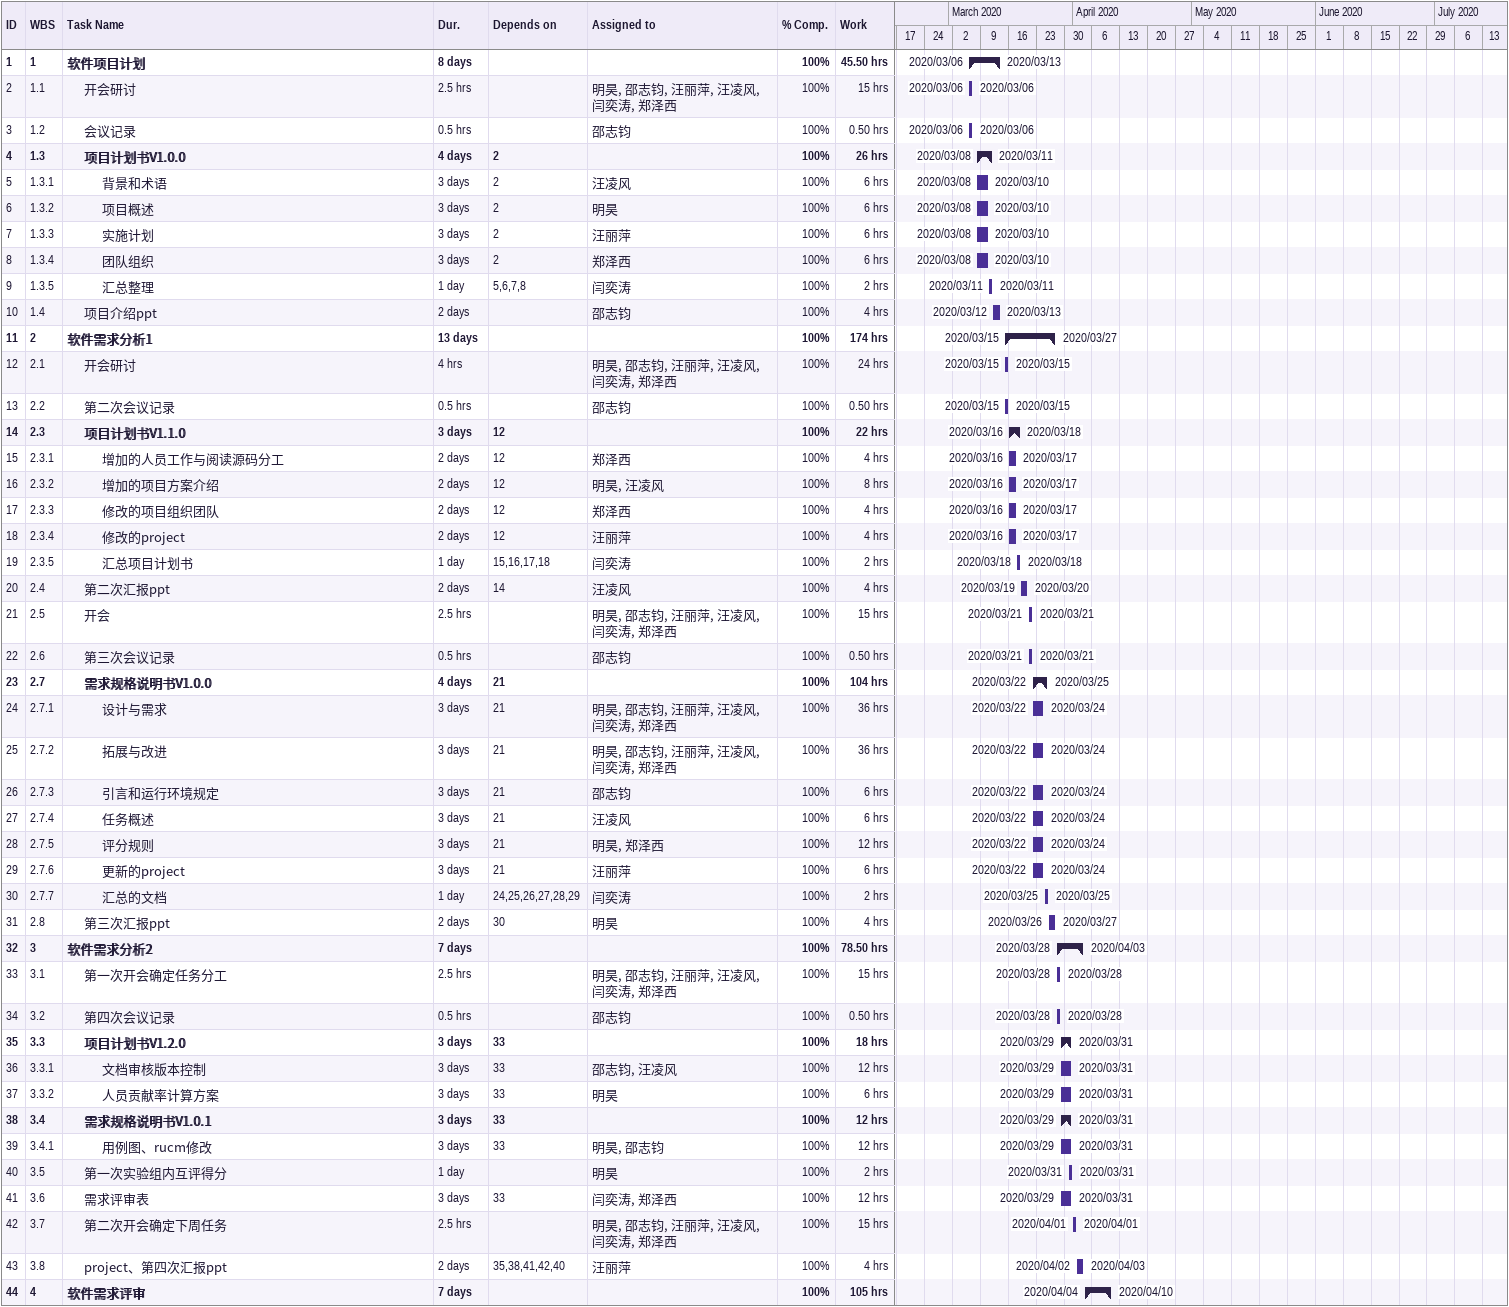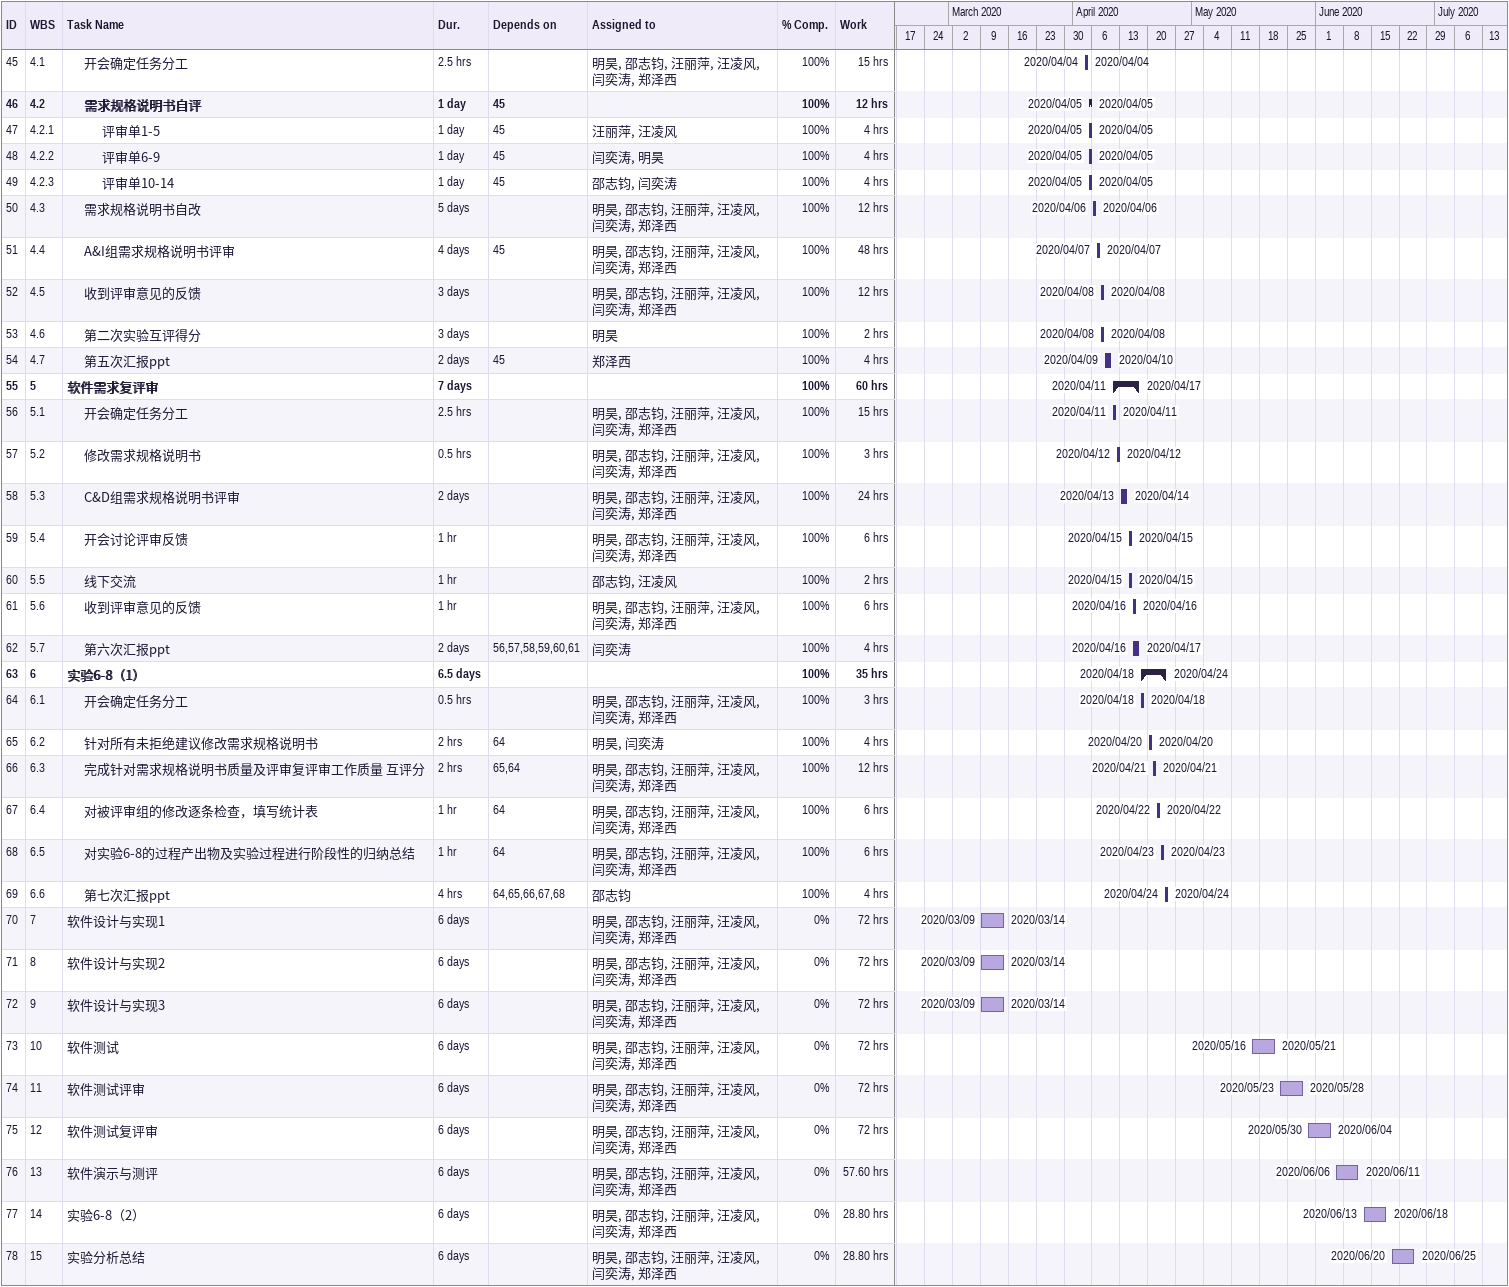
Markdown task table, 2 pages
| ID | WBS | Task | Duration | Start | Finish | Predecessors | Resources | % complete | Work (h) |
|---|---|---|---|---|---|---|---|---|---|
| 1 | 1 | **软件项目计划** | 8d | 2020-03-06 | 2020-03-13 |  |  | 100 | 45.50 |
| 2 | 1.1 | 开会研讨 | 2.5h | 2020-03-06 | 2020-03-06 |  | 明昊, 邵志钧, 汪丽萍, 汪凌风, 闫奕涛, 郑泽西 | 100 | 15 |
| 3 | 1.2 | 会议记录 | 0.5h | 2020-03-06 | 2020-03-06 |  | 邵志钧 | 100 | 0.50 |
| 4 | 1.3 | **项目计划书V1.0.0** | 4d | 2020-03-08 | 2020-03-11 | 2 |  | 100 | 26 |
| 5 | 1.3.1 | 背景和术语 | 3d | 2020-03-08 | 2020-03-10 | 2 | 汪凌风 | 100 | 6 |
| 6 | 1.3.2 | 项目概述 | 3d | 2020-03-08 | 2020-03-10 | 2 | 明昊 | 100 | 6 |
| 7 | 1.3.3 | 实施计划 | 3d | 2020-03-08 | 2020-03-10 | 2 | 汪丽萍 | 100 | 6 |
| 8 | 1.3.4 | 团队组织 | 3d | 2020-03-08 | 2020-03-10 | 2 | 郑泽西 | 100 | 6 |
| 9 | 1.3.5 | 汇总整理 | 1d | 2020-03-11 | 2020-03-11 | 5, 6, 7, 8 | 闫奕涛 | 100 | 2 |
| 10 | 1.4 | 项目介绍ppt | 2d | 2020-03-12 | 2020-03-13 |  | 邵志钧 | 100 | 4 |
| 11 | 2 | **软件需求分析1** | 13d | 2020-03-15 | 2020-03-27 |  |  | 100 | 174 |
| 12 | 2.1 | 开会研讨 | 4h | 2020-03-15 | 2020-03-15 |  | 明昊, 邵志钧, 汪丽萍, 汪凌风, 闫奕涛, 郑泽西 | 100 | 24 |
| 13 | 2.2 | 第二次会议记录 | 0.5h | 2020-03-15 | 2020-03-15 |  | 邵志钧 | 100 | 0.50 |
| 14 | 2.3 | **项目计划书V1.1.0** | 3d | 2020-03-16 | 2020-03-18 | 12 |  | 100 | 22 |
| 15 | 2.3.1 | 增加的人员工作与阅读源码分工 | 2d | 2020-03-16 | 2020-03-17 | 12 | 郑泽西 | 100 | 4 |
| 16 | 2.3.2 | 增加的项目方案介绍 | 2d | 2020-03-16 | 2020-03-17 | 12 | 明昊, 汪凌风 | 100 | 8 |
| 17 | 2.3.3 | 修改的项目组织团队 | 2d | 2020-03-16 | 2020-03-17 | 12 | 郑泽西 | 100 | 4 |
| 18 | 2.3.4 | 修改的project | 2d | 2020-03-16 | 2020-03-17 | 12 | 汪丽萍 | 100 | 4 |
| 19 | 2.3.5 | 汇总项目计划书 | 1d | 2020-03-18 | 2020-03-18 | 15, 16, 17, 18 | 闫奕涛 | 100 | 2 |
| 20 | 2.4 | 第二次汇报ppt | 2d | 2020-03-19 | 2020-03-20 | 14 | 汪凌风 | 100 | 4 |
| 21 | 2.5 | 开会 | 2.5h | 2020-03-21 | 2020-03-21 |  | 明昊, 邵志钧, 汪丽萍, 汪凌风, 闫奕涛, 郑泽西 | 100 | 15 |
| 22 | 2.6 | 第三次会议记录 | 0.5h | 2020-03-21 | 2020-03-21 |  | 邵志钧 | 100 | 0.50 |
| 23 | 2.7 | **需求规格说明书V1.0.0** | 4d | 2020-03-22 | 2020-03-25 | 21 |  | 100 | 104 |
| 24 | 2.7.1 | 设计与需求 | 3d | 2020-03-22 | 2020-03-24 | 21 | 明昊, 邵志钧, 汪丽萍, 汪凌风, 闫奕涛, 郑泽西 | 100 | 36 |
| 25 | 2.7.2 | 拓展与改进 | 3d | 2020-03-22 | 2020-03-24 | 21 | 明昊, 邵志钧, 汪丽萍, 汪凌风, 闫奕涛, 郑泽西 | 100 | 36 |
| 26 | 2.7.3 | 引言和运行环境规定 | 3d | 2020-03-22 | 2020-03-24 | 21 | 邵志钧 | 100 | 6 |
| 27 | 2.7.4 | 任务概述 | 3d | 2020-03-22 | 2020-03-24 | 21 | 汪凌风 | 100 | 6 |
| 28 | 2.7.5 | 评分规则 | 3d | 2020-03-22 | 2020-03-24 | 21 | 明昊, 郑泽西 | 100 | 12 |
| 29 | 2.7.6 | 更新的project | 3d | 2020-03-22 | 2020-03-24 | 21 | 汪丽萍 | 100 | 6 |
| 30 | 2.7.7 | 汇总的文档 | 1d | 2020-03-25 | 2020-03-25 | 24, 25, 26, 27, 28, 29 | 闫奕涛 | 100 | 2 |
| 31 | 2.8 | 第三次汇报ppt | 2d | 2020-03-26 | 2020-03-27 | 30 | 明昊 | 100 | 4 |
| 32 | 3 | **软件需求分析2** | 7d | 2020-03-28 | 2020-04-03 |  |  | 100 | 78.50 |
| 33 | 3.1 | 第一次开会确定任务分工 | 2.5h | 2020-03-28 | 2020-03-28 |  | 明昊, 邵志钧, 汪丽萍, 汪凌风, 闫奕涛, 郑泽西 | 100 | 15 |
| 34 | 3.2 | 第四次会议记录 | 0.5h | 2020-03-28 | 2020-03-28 |  | 邵志钧 | 100 | 0.50 |
| 35 | 3.3 | **项目计划书V1.2.0** | 3d | 2020-03-29 | 2020-03-31 | 33 |  | 100 | 18 |
| 36 | 3.3.1 | 文档审核版本控制 | 3d | 2020-03-29 | 2020-03-31 | 33 | 邵志钧, 汪凌风 | 100 | 12 |
| 37 | 3.3.2 | 人员贡献率计算方案 | 3d | 2020-03-29 | 2020-03-31 | 33 | 明昊 | 100 | 6 |
| 38 | 3.4 | **需求规格说明书V1.0.1** | 3d | 2020-03-29 | 2020-03-31 | 33 |  | 100 | 12 |
| 39 | 3.4.1 | 用例图、rucm修改 | 3d | 2020-03-29 | 2020-03-31 | 33 | 明昊, 邵志钧 | 100 | 12 |
| 40 | 3.5 | 第一次实验组内互评得分 | 1d | 2020-03-31 | 2020-03-31 |  | 明昊 | 100 | 2 |
| 41 | 3.6 | 需求评审表 | 3d | 2020-03-29 | 2020-03-31 | 33 | 闫奕涛, 郑泽西 | 100 | 12 |
| 42 | 3.7 | 第二次开会确定下周任务 | 2.5h | 2020-04-01 | 2020-04-01 |  | 明昊, 邵志钧, 汪丽萍, 汪凌风, 闫奕涛, 郑泽西 | 100 | 15 |
| 43 | 3.8 | project、第四次汇报ppt | 2d | 2020-04-02 | 2020-04-03 | 35, 38, 41, 42, 40 | 汪丽萍 | 100 | 4 |
| 44 | 4 | **软件需求评审** | 7d | 2020-04-04 | 2020-04-10 |  |  | 100 | 105 |
| 45 | 4.1 | 开会确定任务分工 | 2.5h | 2020-04-04 | 2020-04-04 |  | 明昊, 邵志钧, 汪丽萍, 汪凌风, 闫奕涛, 郑泽西 | 100 | 15 |
| 46 | 4.2 | **需求规格说明书自评** | 1d | 2020-04-05 | 2020-04-05 | 45 |  | 100 | 12 |
| 47 | 4.2.1 | 评审单1-5 | 1d | 2020-04-05 | 2020-04-05 | 45 | 汪丽萍, 汪凌风 | 100 | 4 |
| 48 | 4.2.2 | 评审单6-9 | 1d | 2020-04-05 | 2020-04-05 | 45 | 闫奕涛, 明昊 | 100 | 4 |
| 49 | 4.2.3 | 评审单10-14 | 1d | 2020-04-05 | 2020-04-05 | 45 | 邵志钧, 闫奕涛 | 100 | 4 |
| 50 | 4.3 | 需求规格说明书自改 | 5d | 2020-04-06 | 2020-04-06 |  | 明昊, 邵志钧, 汪丽萍, 汪凌风, 闫奕涛, 郑泽西 | 100 | 12 |
| 51 | 4.4 | A&I组需求规格说明书评审 | 4d | 2020-04-07 | 2020-04-07 | 45 | 明昊, 邵志钧, 汪丽萍, 汪凌风, 闫奕涛, 郑泽西 | 100 | 48 |
| 52 | 4.5 | 收到评审意见的反馈 | 3d | 2020-04-08 | 2020-04-08 |  | 明昊, 邵志钧, 汪丽萍, 汪凌风, 闫奕涛, 郑泽西 | 100 | 12 |
| 53 | 4.6 | 第二次实验互评得分 | 3d | 2020-04-08 | 2020-04-08 |  | 明昊 | 100 | 2 |
| 54 | 4.7 | 第五次汇报ppt | 2d | 2020-04-09 | 2020-04-10 | 45 | 郑泽西 | 100 | 4 |
| 55 | 5 | **软件需求复评审** | 7d | 2020-04-11 | 2020-04-17 |  |  | 100 | 60 |
| 56 | 5.1 | 开会确定任务分工 | 2.5h | 2020-04-11 | 2020-04-11 |  | 明昊, 邵志钧, 汪丽萍, 汪凌风, 闫奕涛, 郑泽西 | 100 | 15 |
| 57 | 5.2 | 修改需求规格说明书 | 0.5h | 2020-04-12 | 2020-04-12 |  | 明昊, 邵志钧, 汪丽萍, 汪凌风, 闫奕涛, 郑泽西 | 100 | 3 |
| 58 | 5.3 | C&D组需求规格说明书评审 | 2d | 2020-04-13 | 2020-04-14 |  | 明昊, 邵志钧, 汪丽萍, 汪凌风, 闫奕涛, 郑泽西 | 100 | 24 |
| 59 | 5.4 | 开会讨论评审反馈 | 1h | 2020-04-15 | 2020-04-15 |  | 明昊, 邵志钧, 汪丽萍, 汪凌风, 闫奕涛, 郑泽西 | 100 | 6 |
| 60 | 5.5 | 线下交流 | 1h | 2020-04-15 | 2020-04-15 |  | 邵志钧, 汪凌风 | 100 | 2 |
| 61 | 5.6 | 收到评审意见的反馈 | 1h | 2020-04-16 | 2020-04-16 |  | 明昊, 邵志钧, 汪丽萍, 汪凌风, 闫奕涛, 郑泽西 | 100 | 6 |
| 62 | 5.7 | 第六次汇报ppt | 2d | 2020-04-16 | 2020-04-17 | 56, 57, 58, 59, 60, 61 | 闫奕涛 | 100 | 4 |
| 63 | 6 | **实验6-8（1）** | 6.5d | 2020-04-18 | 2020-04-24 |  |  | 100 | 35 |
| 64 | 6.1 | 开会确定任务分工 | 0.5h | 2020-04-18 | 2020-04-18 |  | 明昊, 邵志钧, 汪丽萍, 汪凌风, 闫奕涛, 郑泽西 | 100 | 3 |
| 65 | 6.2 | 针对所有未拒绝建议修改需求规格说明书 | 2h | 2020-04-20 | 2020-04-20 | 64 | 明昊, 闫奕涛 | 100 | 4 |
| 66 | 6.3 | 完成针对需求规格说明书质量及评审复评审工作质量 互评分 | 2h | 2020-04-21 | 2020-04-21 | 65, 64 | 明昊, 邵志钧, 汪丽萍, 汪凌风, 闫奕涛, 郑泽西 | 100 | 12 |
| 67 | 6.4 | 对被评审组的修改逐条检查，填写统计表 | 1h | 2020-04-22 | 2020-04-22 | 64 | 明昊, 邵志钧, 汪丽萍, 汪凌风, 闫奕涛, 郑泽西 | 100 | 6 |
| 68 | 6.5 | 对实验6-8的过程产出物及实验过程进行阶段性的归纳总结 | 1h | 2020-04-23 | 2020-04-23 | 64 | 明昊, 邵志钧, 汪丽萍, 汪凌风, 闫奕涛, 郑泽西 | 100 | 6 |
| 69 | 6.6 | 第七次汇报ppt | 4h | 2020-04-24 | 2020-04-24 | 64, 65, 66, 67, 68 | 邵志钧 | 100 | 4 |
| 70 | 7 | 软件设计与实现1 | 6d | 2020-03-09 | 2020-03-14 |  | 明昊, 邵志钧, 汪丽萍, 汪凌风, 闫奕涛, 郑泽西 | 0 | 72 |
| 71 | 8 | 软件设计与实现2 | 6d | 2020-03-09 | 2020-03-14 |  | 明昊, 邵志钧, 汪丽萍, 汪凌风, 闫奕涛, 郑泽西 | 0 | 72 |
| 72 | 9 | 软件设计与实现3 | 6d | 2020-03-09 | 2020-03-14 |  | 明昊, 邵志钧, 汪丽萍, 汪凌风, 闫奕涛, 郑泽西 | 0 | 72 |
| 73 | 10 | 软件测试 | 6d | 2020-05-16 | 2020-05-21 |  | 明昊, 邵志钧, 汪丽萍, 汪凌风, 闫奕涛, 郑泽西 | 0 | 72 |
| 74 | 11 | 软件测试评审 | 6d | 2020-05-23 | 2020-05-28 |  | 明昊, 邵志钧, 汪丽萍, 汪凌风, 闫奕涛, 郑泽西 | 0 | 72 |
| 75 | 12 | 软件测试复评审 | 6d | 2020-05-30 | 2020-06-04 |  | 明昊, 邵志钧, 汪丽萍, 汪凌风, 闫奕涛, 郑泽西 | 0 | 72 |
| 76 | 13 | 软件演示与测评 | 6d | 2020-06-06 | 2020-06-11 |  | 明昊, 邵志钧, 汪丽萍, 汪凌风, 闫奕涛, 郑泽西 | 0 | 57.60 |
| 77 | 14 | 实验6-8（2） | 6d | 2020-06-13 | 2020-06-18 |  | 明昊, 邵志钧, 汪丽萍, 汪凌风, 闫奕涛, 郑泽西 | 0 | 28.80 |
| 78 | 15 | 实验分析总结 | 6d | 2020-06-20 | 2020-06-25 |  | 明昊, 邵志钧, 汪丽萍, 汪凌风, 闫奕涛, 郑泽西 | 0 | 28.80 |
